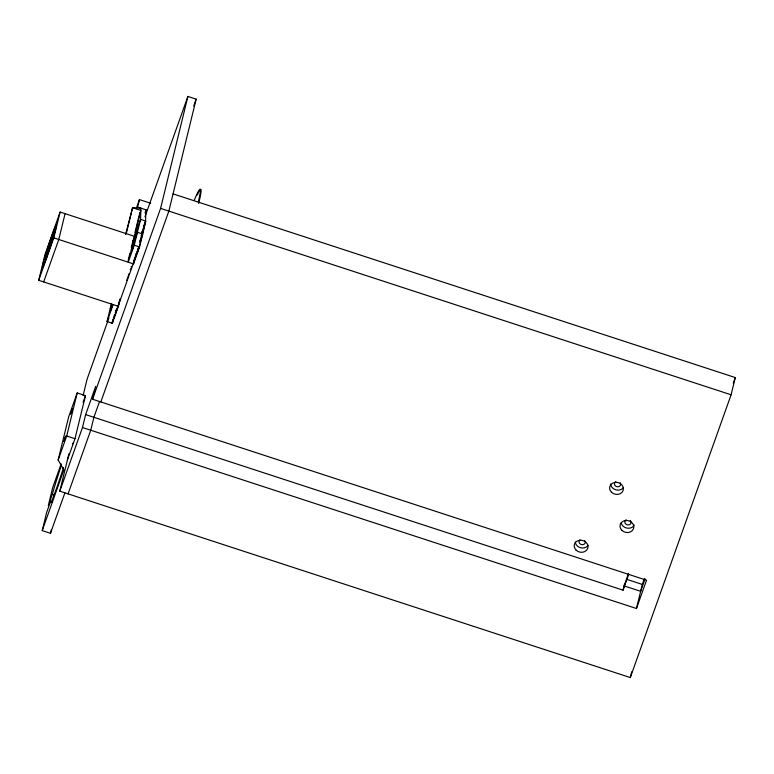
<?xml version="1.0" encoding="UTF-8"?>
<svg xmlns="http://www.w3.org/2000/svg" width="774" height="774" viewBox="0 0 774 774"><rect width="100%" height="100%" fill="white"/><g stroke="black" fill="none" stroke-linecap="round" stroke-linejoin="round"><path stroke-width="1.16" d="M52.709 501.92L50.591 501.591A30.476 1.384 -71.9 0 0 63.468 467.641M115.278 312.532L115.461 312.425M117.135 308.294L115.52 313.083L117.019 308.352M119.796 299.18L118.074 306.223L38.7 280.294L44.998 254.453L60.12 212.037L134.918 236.476M38.7 280.294L53.822 237.879L60.12 212.037M65.084 213.663L58.785 239.495L43.663 281.91M64.89 492.903L50.484 533.296L42.222 530.596L63.894 469.799L58.147 460.027L68.644 416.963L77.207 392.931L85.479 395.63L74.981 438.694L67.415 459.901M42.222 530.596L46.624 512.504L50.639 501.242M58.147 460.027L66.709 435.994L77.207 392.931M173.066 193.877L735.3 377.567L731.101 394.788L630.297 677.56L59.791 491.171L68.896 453.854M83.108 395.533L87.085 379.212L108.95 317.882M50.484 533.296L51.316 529.9M125.582 234.512L132.586 207.713L140.926 208.167L140.578 219.381L134.279 245.223L128.232 262.192L140.858 210.412L132.586 207.713L126.268 233.651M145.096 213.024L145.889 209.793L145.541 221.006L139.243 246.838L112.027 323.193L107.064 321.568L111.359 303.95M82.489 427.519L85.633 414.603L95.715 386.323L92.561 399.249L646.532 580.229L636.451 608.509L82.489 427.519L59.791 491.171M150.659 203.262L139.446 199.595L137.617 207.093L147.089 210.189M112.027 323.193L112.888 319.672M114.359 315.076L112.356 323.3L118.403 306.33L120.125 299.286M128.174 260.461L129.887 253.446M131.309 247.603L133.022 240.588M134.995 232.49L139.871 212.482M134.628 257.936L133.196 263.808L53.822 237.879M136.098 253.35L133.525 263.915L139.572 246.954L145.87 221.112L141.835 232.423M92.561 399.249L160.595 208.4L187.888 96.44L196.161 99.14L168.867 211.099L100.833 401.948M85.633 414.603L623.07 590.185L624.666 583.615M636.451 608.509L642.323 584.428L644.345 578.749M630.297 677.56L631.7 671.822M136.921 251.763L136.988 252.014M137.25 251.869C136.93 253.998 139.755 244.787 138.188 248.899M116.739 308.487L116.458 309.474M142.29 231.668L142.01 232.664M142.619 231.774L141.942 234.038M61.146 463.887L52.719 487.533L48.307 505.616L52.555 493.522A30.476 1.384 -71.9 0 1 61.252 465.813M131.135 267.059L131.348 266.304M138.149 248.58L138.217 247.835M141.284 235.373L141.439 234.822M137.395 251.376L137.772 250.157M130.342 269.7L130.632 268.772M115.752 310.916L115.965 310.268M116.264 310.103L115.636 311.951M137.443 250.05L137.656 249.402M137.985 249.509L137.346 251.057M128.736 274.635L129.065 273.657M142.058 232.926L142.435 231.881M141.719 234.667L141.207 236.06M128.097 276.444L128.407 275.563M136.214 208.651L139.446 199.595M132.577 241.836L140.578 219.381L145.541 221.006L143.529 226.656M110.218 308.652L111.824 304.124M131.387 249.267L137.433 232.306L142.397 233.922L139.572 241.846M107.064 321.568L113.11 304.608M144.98 216.817L187.888 96.44M139.9 241.952L142.726 234.029M83.089 402.325L85.479 395.63M193.732 105.951L196.161 99.14M99.546 401.464L93.906 417.302L90.751 430.218L68.064 493.87M628.556 573.437L624.105 585.918L640.649 591.288L645.1 578.817M623.07 590.185L628.711 574.356M733.278 383.246L735.3 377.567M127.807 277.266L127.275 278.669M72.65 443.212L72.408 443.831M126.859 279.704L126.568 280.285M160.595 208.4L731.101 394.788M134.279 245.223L139.243 246.838M626.882 579.387L642.323 584.428M66.709 435.994L74.981 438.694M52.322 494.354L54.393 495.021M200.06 189.969A101.007 4.567 -71.9 0 1 198.676 203.456M197.312 195A101.007 4.567 -71.9 0 1 197.747 194.081M198.154 193.248A101.007 4.567 -71.9 0 1 198.541 192.494M198.899 191.826A101.007 4.567 -71.9 0 1 199.228 191.236M194.129 200.524A101.007 4.567 -71.9 0 1 198.357 201.791M623.496 487.523A6.966 5.998 13.7 0 1 615.94 489.845A6.966 5.998 13.7 0 1 610.657 484.06M620.168 482.744A3.135 2.699 13.7 0 1 619.248 486.449A3.135 2.699 13.7 0 1 614.943 485.395A3.135 2.699 13.7 0 1 615.862 481.689M634.293 525.024A6.966 5.998 13.7 0 1 627.172 528.149A6.966 5.998 13.7 0 1 621.174 522.914M630.829 521.308A3.135 2.699 13.7 0 1 629.349 524.714A3.135 2.699 13.7 0 1 625.266 523.379A3.135 2.699 13.7 0 1 626.272 519.818M630.239 520.476A3.135 2.699 13.7 0 1 630.578 520.873M584.757 540.629A3.135 2.699 13.7 0 1 583.993 544.257A3.135 2.699 13.7 0 1 579.755 543.551A3.135 2.699 13.7 0 1 580.026 539.846M588.095 545.409A6.966 5.998 13.7 0 1 580.539 547.731A6.966 5.998 13.7 0 1 575.246 541.945M65.693 436.207L63.952 441.49L65.693 436.207M72.408 408.643L70.676 413.935L72.408 408.643M110.247 311.216L111.862 306.417L110.247 311.216M135.798 234.396L137.414 229.597L135.798 234.396M45.463 256.088L47.398 250.331L45.463 256.088M46.556 256.687L48.491 250.94L46.556 256.687M53.319 234.048L55.254 228.291L53.319 234.048M131.87 250.515L133.447 245.822L131.87 250.515M46.933 255.023L46.092 258.468L48.946 249.363L46.933 255.023M46.634 251.995L44.892 257.8L47.959 248.812L46.634 251.995M55.225 227.885L53.338 234.657L55.225 227.885M621.861 530.325A6.966 5.998 13.7 0 0 633.529 528.661A6.966 5.998 13.7 0 0 625.353 520.525A6.966 5.998 13.7 0 0 621.861 530.325M611.45 492.196A6.966 5.998 13.7 0 0 623.118 490.542A6.966 5.998 13.7 0 0 614.943 482.396A6.966 5.998 13.7 0 0 611.45 492.196M576.049 550.082A6.966 5.998 13.7 0 0 587.718 548.427A6.966 5.998 13.7 0 0 579.542 540.291A6.966 5.998 13.7 0 0 576.049 550.082M47.988 251.976A11.755 0.532 -71.9 0 0 53.067 234.996A11.755 0.532 -71.9 0 0 47.175 251.521A11.755 0.532 -71.9 0 0 47.988 251.976M46.74 257.103A22.117 0.997 -71.9 0 0 56.289 225.147A22.117 0.997 -71.9 0 0 45.202 256.242A22.117 0.997 -71.9 0 0 46.74 257.103"/></g></svg>
